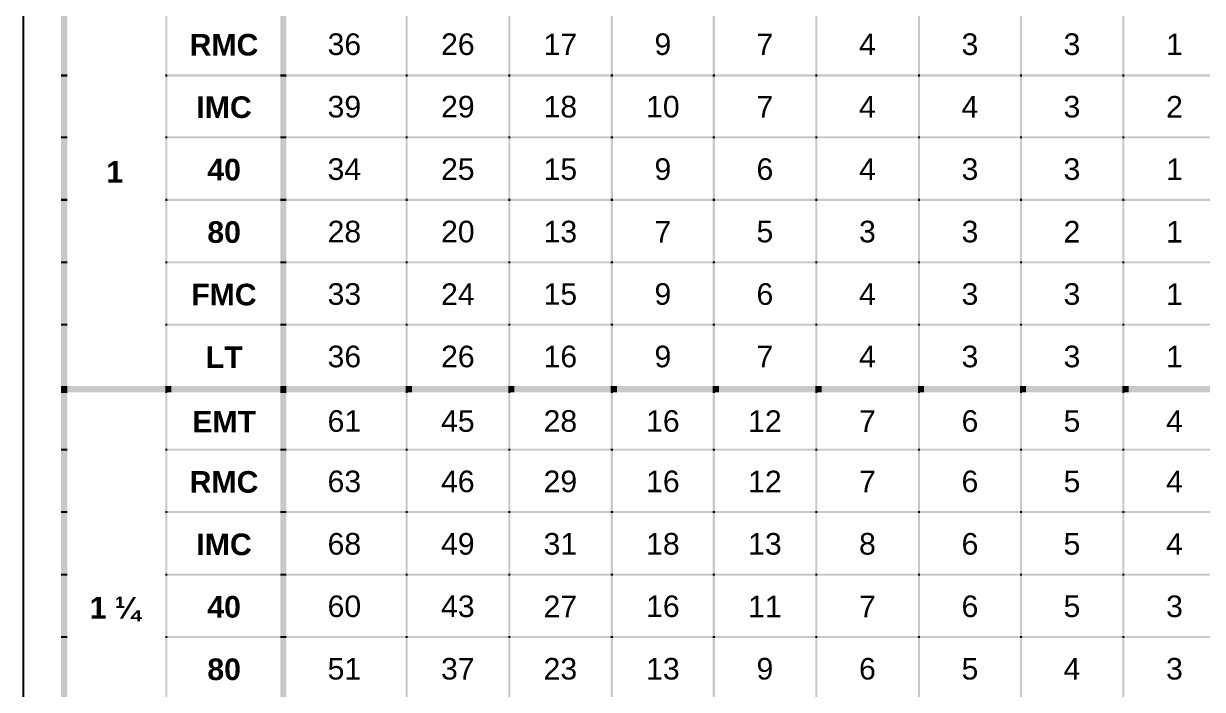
# Model space of a CAD drawing. Header units: inches. Extents: x 4293 to 10865, y -6935 to 441.
# Drawn here: x 5035.2 to 5307, y -17.6 to 136 of the extents above; entities that cross this region are included whole.
import ezdxf

# ---------------------------------------------------------------- set-up
doc = ezdxf.new("R2010")
doc.units = ezdxf.units.IN
doc.header["$MEASUREMENT"] = 0
doc.layers.get('Defpoints').update_dxf_attribs({"color": 104})
doc.layers.add('PDF_Text', color=7, linetype='Continuous', lineweight=35)
doc.styles.add('AUDIT_I_231223063723-0', font='arialbd.ttf')
doc.styles.add('PDF Arial', font='arial.ttf')

# ---------------------------------------------------------------- blocks, each defined once
blk = doc.blocks.new('A$C8dca8dff')
at = {"transparency": 33554610}
for points in [[(0, -3.5817), (0.02, -3.5817), (0, -3.775), (0.02, -3.775)], [(0.3333, -3.5817), (0.34, -3.5817), (0.3333, -3.775), (0.34, -3.775)], [(0.7017, -3.5817), (0.7217, -3.5817), (0.7017, -3.775), (0.7217, -3.775)], [(1.1033, -3.5817), (1.11, -3.5817), (1.1033, -3.775), (1.11, -3.775)], [(1.4317, -3.5817), (1.4383, -3.5817), (1.4317, -3.775), (1.4383, -3.775)], [(1.76, -3.5817), (1.7667, -3.5817), (1.76, -3.775), (1.7667, -3.775)], [(2.0867, -3.5817), (2.0933, -3.5817), (2.0867, -3.775), (2.0933, -3.775)], [(2.415, -3.5817), (2.4217, -3.5817), (2.415, -3.775), (2.4217, -3.775)], [(2.7433, -3.5817), (2.75, -3.5817), (2.7433, -3.775), (2.75, -3.775)], [(3.07, -3.5817), (3.0767, -3.5817), (3.07, -3.775), (3.0767, -3.775)], [(3.3983, -3.5817), (3.405, -3.5817), (3.3983, -3.775), (3.405, -3.775)], [(0, -3.775), (0.02, -3.775), (0, -3.7817), (0.02, -3.7817)], [(0, -3.7817), (0.02, -3.7817), (0, -3.9733), (0.02, -3.9733)], [(0.3333, -3.775), (0.34, -3.775), (0.3333, -3.7817), (0.34, -3.7817)], [(0.3333, -3.7817), (0.34, -3.7817), (0.3333, -3.9733), (0.34, -3.9733)], [(0.34, -3.775), (0.7017, -3.775), (0.34, -3.7817), (0.7017, -3.7817)], [(0.7017, -3.775), (0.7217, -3.775), (0.7017, -3.7817), (0.7217, -3.7817)], [(0.7017, -3.7817), (0.7217, -3.7817), (0.7017, -3.9733), (0.7217, -3.9733)], [(0.7217, -3.775), (1.1033, -3.775), (0.7217, -3.7817), (1.1033, -3.7817)], [(1.1033, -3.775), (1.11, -3.775), (1.1033, -3.7817), (1.11, -3.7817)], [(1.1033, -3.7817), (1.11, -3.7817), (1.1033, -3.9733), (1.11, -3.9733)], [(1.11, -3.775), (1.4317, -3.775), (1.11, -3.7817), (1.4317, -3.7817)], [(1.4317, -3.775), (1.4383, -3.775), (1.4317, -3.7817), (1.4383, -3.7817)], [(1.4317, -3.7817), (1.4383, -3.7817), (1.4317, -3.9733), (1.4383, -3.9733)], [(1.4383, -3.775), (1.76, -3.775), (1.4383, -3.7817), (1.76, -3.7817)], [(1.76, -3.775), (1.7667, -3.775), (1.76, -3.7817), (1.7667, -3.7817)], [(1.76, -3.7817), (1.7667, -3.7817), (1.76, -3.9733), (1.7667, -3.9733)], [(1.7667, -3.775), (2.0867, -3.775), (1.7667, -3.7817), (2.0867, -3.7817)], [(2.0867, -3.775), (2.0933, -3.775), (2.0867, -3.7817), (2.0933, -3.7817)], [(2.0867, -3.7817), (2.0933, -3.7817), (2.0867, -3.9733), (2.0933, -3.9733)], [(2.0933, -3.775), (2.415, -3.775), (2.0933, -3.7817), (2.415, -3.7817)], [(2.415, -3.775), (2.4217, -3.775), (2.415, -3.7817), (2.4217, -3.7817)], [(2.415, -3.7817), (2.4217, -3.7817), (2.415, -3.9733), (2.4217, -3.9733)], [(2.4217, -3.775), (2.7433, -3.775), (2.4217, -3.7817), (2.7433, -3.7817)], [(2.7433, -3.775), (2.75, -3.775), (2.7433, -3.7817), (2.75, -3.7817)], [(2.7433, -3.7817), (2.75, -3.7817), (2.7433, -3.9733), (2.75, -3.9733)], [(2.75, -3.775), (3.07, -3.775), (2.75, -3.7817), (3.07, -3.7817)], [(3.07, -3.775), (3.0767, -3.775), (3.07, -3.7817), (3.0767, -3.7817)], [(3.07, -3.7817), (3.0767, -3.7817), (3.07, -3.9733), (3.0767, -3.9733)], [(3.0767, -3.775), (3.3983, -3.775), (3.0767, -3.7817), (3.3983, -3.7817)], [(3.3983, -3.775), (3.405, -3.775), (3.3983, -3.7817), (3.405, -3.7817)], [(3.3983, -3.7817), (3.405, -3.7817), (3.3983, -3.9733), (3.405, -3.9733)], [(3.405, -3.775), (3.72, -3.775), (3.405, -3.7817), (3.72, -3.7817)], [(0, -3.9733), (0.02, -3.9733), (0, -3.98), (0.02, -3.98)], [(0, -3.98), (0.02, -3.98), (0, -4.1733), (0.02, -4.1733)], [(0.3333, -3.9733), (0.34, -3.9733), (0.3333, -3.98), (0.34, -3.98)], [(0.3333, -3.98), (0.34, -3.98), (0.3333, -4.1733), (0.34, -4.1733)], [(0.34, -3.9733), (0.7017, -3.9733), (0.34, -3.98), (0.7017, -3.98)], [(0.7017, -3.9733), (0.7217, -3.9733), (0.7017, -3.98), (0.7217, -3.98)], [(0.7017, -3.98), (0.7217, -3.98), (0.7017, -4.1733), (0.7217, -4.1733)], [(0.7217, -3.9733), (1.1033, -3.9733), (0.7217, -3.98), (1.1033, -3.98)], [(1.1033, -3.9733), (1.11, -3.9733), (1.1033, -3.98), (1.11, -3.98)], [(1.1033, -3.98), (1.11, -3.98), (1.1033, -4.1733), (1.11, -4.1733)], [(1.11, -3.9733), (1.4317, -3.9733), (1.11, -3.98), (1.4317, -3.98)], [(1.4317, -3.9733), (1.4383, -3.9733), (1.4317, -3.98), (1.4383, -3.98)], [(1.4317, -3.98), (1.4383, -3.98), (1.4317, -4.1733), (1.4383, -4.1733)], [(1.4383, -3.9733), (1.76, -3.9733), (1.4383, -3.98), (1.76, -3.98)], [(1.76, -3.9733), (1.7667, -3.9733), (1.76, -3.98), (1.7667, -3.98)], [(1.76, -3.98), (1.7667, -3.98), (1.76, -4.1733), (1.7667, -4.1733)], [(1.7667, -3.9733), (2.0867, -3.9733), (1.7667, -3.98), (2.0867, -3.98)], [(2.0867, -3.9733), (2.0933, -3.9733), (2.0867, -3.98), (2.0933, -3.98)], [(2.0867, -3.98), (2.0933, -3.98), (2.0867, -4.1733), (2.0933, -4.1733)], [(2.0933, -3.9733), (2.415, -3.9733), (2.0933, -3.98), (2.415, -3.98)], [(2.415, -3.9733), (2.4217, -3.9733), (2.415, -3.98), (2.4217, -3.98)], [(2.415, -3.98), (2.4217, -3.98), (2.415, -4.1733), (2.4217, -4.1733)], [(2.4217, -3.9733), (2.7433, -3.9733), (2.4217, -3.98), (2.7433, -3.98)], [(2.7433, -3.9733), (2.75, -3.9733), (2.7433, -3.98), (2.75, -3.98)], [(2.7433, -3.98), (2.75, -3.98), (2.7433, -4.1733), (2.75, -4.1733)], [(2.75, -3.9733), (3.07, -3.9733), (2.75, -3.98), (3.07, -3.98)], [(3.07, -3.9733), (3.0767, -3.9733), (3.07, -3.98), (3.0767, -3.98)], [(3.07, -3.98), (3.0767, -3.98), (3.07, -4.1733), (3.0767, -4.1733)], [(3.0767, -3.9733), (3.3983, -3.9733), (3.0767, -3.98), (3.3983, -3.98)], [(3.3983, -3.9733), (3.405, -3.9733), (3.3983, -3.98), (3.405, -3.98)], [(3.3983, -3.98), (3.405, -3.98), (3.3983, -4.1733), (3.405, -4.1733)], [(3.405, -3.9733), (3.72, -3.9733), (3.405, -3.98), (3.72, -3.98)], [(0, -4.1733), (0.02, -4.1733), (0, -4.18), (0.02, -4.18)], [(0, -4.18), (0.02, -4.18), (0, -4.3733), (0.02, -4.3733)], [(0.3333, -4.1733), (0.34, -4.1733), (0.3333, -4.18), (0.34, -4.18)], [(0.3333, -4.18), (0.34, -4.18), (0.3333, -4.3733), (0.34, -4.3733)], [(0.34, -4.1733), (0.7017, -4.1733), (0.34, -4.18), (0.7017, -4.18)], [(0.7017, -4.1733), (0.7217, -4.1733), (0.7017, -4.18), (0.7217, -4.18)], [(0.7017, -4.18), (0.7217, -4.18), (0.7017, -4.3733), (0.7217, -4.3733)], [(0.7217, -4.1733), (1.1033, -4.1733), (0.7217, -4.18), (1.1033, -4.18)], [(1.1033, -4.1733), (1.11, -4.1733), (1.1033, -4.18), (1.11, -4.18)], [(1.1033, -4.18), (1.11, -4.18), (1.1033, -4.3733), (1.11, -4.3733)], [(1.11, -4.1733), (1.4317, -4.1733), (1.11, -4.18), (1.4317, -4.18)], [(1.4317, -4.1733), (1.4383, -4.1733), (1.4317, -4.18), (1.4383, -4.18)], [(1.4317, -4.18), (1.4383, -4.18), (1.4317, -4.3733), (1.4383, -4.3733)], [(1.4383, -4.1733), (1.76, -4.1733), (1.4383, -4.18), (1.76, -4.18)], [(1.76, -4.1733), (1.7667, -4.1733), (1.76, -4.18), (1.7667, -4.18)], [(1.76, -4.18), (1.7667, -4.18), (1.76, -4.3733), (1.7667, -4.3733)], [(1.7667, -4.1733), (2.0867, -4.1733), (1.7667, -4.18), (2.0867, -4.18)], [(2.0867, -4.1733), (2.0933, -4.1733), (2.0867, -4.18), (2.0933, -4.18)], [(2.0867, -4.18), (2.0933, -4.18), (2.0867, -4.3733), (2.0933, -4.3733)], [(2.0933, -4.1733), (2.415, -4.1733), (2.0933, -4.18), (2.415, -4.18)], [(2.415, -4.1733), (2.4217, -4.1733), (2.415, -4.18), (2.4217, -4.18)], [(2.415, -4.18), (2.4217, -4.18), (2.415, -4.3733), (2.4217, -4.3733)], [(2.4217, -4.1733), (2.7433, -4.1733), (2.4217, -4.18), (2.7433, -4.18)], [(2.7433, -4.1733), (2.75, -4.1733), (2.7433, -4.18), (2.75, -4.18)], [(2.7433, -4.18), (2.75, -4.18), (2.7433, -4.3733), (2.75, -4.3733)], [(2.75, -4.1733), (3.07, -4.1733), (2.75, -4.18), (3.07, -4.18)], [(3.07, -4.1733), (3.0767, -4.1733), (3.07, -4.18), (3.0767, -4.18)], [(3.07, -4.18), (3.0767, -4.18), (3.07, -4.3733), (3.0767, -4.3733)], [(3.0767, -4.1733), (3.3983, -4.1733), (3.0767, -4.18), (3.3983, -4.18)], [(3.3983, -4.1733), (3.405, -4.1733), (3.3983, -4.18), (3.405, -4.18)], [(3.3983, -4.18), (3.405, -4.18), (3.3983, -4.3733), (3.405, -4.3733)], [(3.405, -4.1733), (3.72, -4.1733), (3.405, -4.18), (3.72, -4.18)], [(0, -4.3733), (0.02, -4.3733), (0, -4.38), (0.02, -4.38)], [(0.3333, -4.3733), (0.34, -4.3733), (0.3333, -4.38), (0.34, -4.38)], [(0.34, -4.3733), (0.7017, -4.3733), (0.34, -4.38), (0.7017, -4.38)], [(0.7017, -4.3733), (0.7217, -4.3733), (0.7017, -4.38), (0.7217, -4.38)], [(0.7217, -4.3733), (1.1033, -4.3733), (0.7217, -4.38), (1.1033, -4.38)], [(1.1033, -4.3733), (1.11, -4.3733), (1.1033, -4.38), (1.11, -4.38)], [(1.11, -4.3733), (1.4317, -4.3733), (1.11, -4.38), (1.4317, -4.38)], [(1.4317, -4.3733), (1.4383, -4.3733), (1.4317, -4.38), (1.4383, -4.38)], [(1.4383, -4.3733), (1.76, -4.3733), (1.4383, -4.38), (1.76, -4.38)], [(1.76, -4.3733), (1.7667, -4.3733), (1.76, -4.38), (1.7667, -4.38)], [(1.7667, -4.3733), (2.0867, -4.3733), (1.7667, -4.38), (2.0867, -4.38)], [(2.0867, -4.3733), (2.0933, -4.3733), (2.0867, -4.38), (2.0933, -4.38)], [(2.0933, -4.3733), (2.415, -4.3733), (2.0933, -4.38), (2.415, -4.38)], [(2.415, -4.3733), (2.4217, -4.3733), (2.415, -4.38), (2.4217, -4.38)], [(2.4217, -4.3733), (2.7433, -4.3733), (2.4217, -4.38), (2.7433, -4.38)], [(2.7433, -4.3733), (2.75, -4.3733), (2.7433, -4.38), (2.75, -4.38)], [(2.75, -4.3733), (3.07, -4.3733), (2.75, -4.38), (3.07, -4.38)], [(3.07, -4.3733), (3.0767, -4.3733), (3.07, -4.38), (3.0767, -4.38)], [(3.0767, -4.3733), (3.3983, -4.3733), (3.0767, -4.38), (3.3983, -4.38)], [(3.3983, -4.3733), (3.405, -4.3733), (3.3983, -4.38), (3.405, -4.38)], [(3.405, -4.3733), (3.72, -4.3733), (3.405, -4.38), (3.72, -4.38)], [(0, -4.38), (0.02, -4.38), (0, -4.5733), (0.02, -4.5733)], [(0.3333, -4.38), (0.34, -4.38), (0.3333, -4.5733), (0.34, -4.5733)], [(0.7017, -4.38), (0.7217, -4.38), (0.7017, -4.5733), (0.7217, -4.5733)], [(1.1033, -4.38), (1.11, -4.38), (1.1033, -4.5733), (1.11, -4.5733)], [(1.4317, -4.38), (1.4383, -4.38), (1.4317, -4.5733), (1.4383, -4.5733)], [(1.76, -4.38), (1.7667, -4.38), (1.76, -4.5733), (1.7667, -4.5733)], [(2.0867, -4.38), (2.0933, -4.38), (2.0867, -4.5733), (2.0933, -4.5733)], [(2.415, -4.38), (2.4217, -4.38), (2.415, -4.5733), (2.4217, -4.5733)], [(2.7433, -4.38), (2.75, -4.38), (2.7433, -4.5733), (2.75, -4.5733)], [(3.07, -4.38), (3.0767, -4.38), (3.07, -4.5733), (3.0767, -4.5733)], [(3.3983, -4.38), (3.405, -4.38), (3.3983, -4.5733), (3.405, -4.5733)], [(0, -4.5733), (0.02, -4.5733), (0, -4.58), (0.02, -4.58)], [(0, -4.58), (0.02, -4.58), (0, -4.7733), (0.02, -4.7733)], [(0.3333, -4.5733), (0.34, -4.5733), (0.3333, -4.58), (0.34, -4.58)], [(0.3333, -4.58), (0.34, -4.58), (0.3333, -4.7733), (0.34, -4.7733)], [(0.34, -4.5733), (0.7017, -4.5733), (0.34, -4.58), (0.7017, -4.58)], [(0.7017, -4.5733), (0.7217, -4.5733), (0.7017, -4.58), (0.7217, -4.58)], [(0.7017, -4.58), (0.7217, -4.58), (0.7017, -4.7733), (0.7217, -4.7733)], [(0.7217, -4.5733), (1.1033, -4.5733), (0.7217, -4.58), (1.1033, -4.58)], [(1.1033, -4.5733), (1.11, -4.5733), (1.1033, -4.58), (1.11, -4.58)], [(1.1033, -4.58), (1.11, -4.58), (1.1033, -4.7733), (1.11, -4.7733)], [(1.11, -4.5733), (1.4317, -4.5733), (1.11, -4.58), (1.4317, -4.58)], [(1.4317, -4.5733), (1.4383, -4.5733), (1.4317, -4.58), (1.4383, -4.58)], [(1.4317, -4.58), (1.4383, -4.58), (1.4317, -4.7733), (1.4383, -4.7733)], [(1.4383, -4.5733), (1.76, -4.5733), (1.4383, -4.58), (1.76, -4.58)], [(1.76, -4.5733), (1.7667, -4.5733), (1.76, -4.58), (1.7667, -4.58)], [(1.76, -4.58), (1.7667, -4.58), (1.76, -4.7733), (1.7667, -4.7733)], [(1.7667, -4.5733), (2.0867, -4.5733), (1.7667, -4.58), (2.0867, -4.58)], [(2.0867, -4.5733), (2.0933, -4.5733), (2.0867, -4.58), (2.0933, -4.58)], [(2.0867, -4.58), (2.0933, -4.58), (2.0867, -4.7733), (2.0933, -4.7733)], [(2.0933, -4.5733), (2.415, -4.5733), (2.0933, -4.58), (2.415, -4.58)], [(2.415, -4.5733), (2.4217, -4.5733), (2.415, -4.58), (2.4217, -4.58)], [(2.415, -4.58), (2.4217, -4.58), (2.415, -4.7733), (2.4217, -4.7733)], [(2.4217, -4.5733), (2.7433, -4.5733), (2.4217, -4.58), (2.7433, -4.58)], [(2.7433, -4.5733), (2.75, -4.5733), (2.7433, -4.58), (2.75, -4.58)], [(2.7433, -4.58), (2.75, -4.58), (2.7433, -4.7733), (2.75, -4.7733)], [(2.75, -4.5733), (3.07, -4.5733), (2.75, -4.58), (3.07, -4.58)], [(3.07, -4.5733), (3.0767, -4.5733), (3.07, -4.58), (3.0767, -4.58)], [(3.07, -4.58), (3.0767, -4.58), (3.07, -4.7733), (3.0767, -4.7733)], [(3.0767, -4.5733), (3.3983, -4.5733), (3.0767, -4.58), (3.3983, -4.58)], [(3.3983, -4.5733), (3.405, -4.5733), (3.3983, -4.58), (3.405, -4.58)], [(3.3983, -4.58), (3.405, -4.58), (3.3983, -4.7733), (3.405, -4.7733)], [(3.405, -4.5733), (3.72, -4.5733), (3.405, -4.58), (3.72, -4.58)], [(0, -4.7733), (0.02, -4.7733), (0, -4.795), (0.02, -4.795)], [(0.02, -4.7733), (0.3333, -4.7733), (0.02, -4.7933), (0.3333, -4.7933)], [(0.3333, -4.7733), (0.3533, -4.7733), (0.3333, -4.7933), (0.3533, -4.7933)], [(0.3333, -4.7933), (0.34, -4.7933), (0.3333, -4.795), (0.34, -4.795)], [(0.3533, -4.7733), (0.7017, -4.7733), (0.3533, -4.7933), (0.7017, -4.7933)], [(0.7017, -4.7733), (0.7217, -4.7733), (0.7017, -4.795), (0.7217, -4.795)], [(0.7217, -4.7733), (1.1033, -4.7733), (0.7217, -4.7933), (1.1033, -4.7933)], [(1.1033, -4.7733), (1.1233, -4.7733), (1.1033, -4.7933), (1.1233, -4.7933)], [(1.1033, -4.7933), (1.11, -4.7933), (1.1033, -4.795), (1.11, -4.795)], [(1.1233, -4.7733), (1.4317, -4.7733), (1.1233, -4.7933), (1.4317, -4.7933)], [(1.4317, -4.7733), (1.4517, -4.7733), (1.4317, -4.7933), (1.4517, -4.7933)], [(1.4317, -4.7933), (1.4383, -4.7933), (1.4317, -4.795), (1.4383, -4.795)], [(1.4517, -4.7733), (1.76, -4.7733), (1.4517, -4.7933), (1.76, -4.7933)], [(1.76, -4.7733), (1.78, -4.7733), (1.76, -4.7933), (1.78, -4.7933)], [(1.76, -4.7933), (1.7667, -4.7933), (1.76, -4.795), (1.7667, -4.795)], [(1.78, -4.7733), (2.0867, -4.7733), (1.78, -4.7933), (2.0867, -4.7933)], [(2.0867, -4.7733), (2.1067, -4.7733), (2.0867, -4.7933), (2.1067, -4.7933)], [(2.0867, -4.7933), (2.0933, -4.7933), (2.0867, -4.795), (2.0933, -4.795)], [(2.1067, -4.7733), (2.415, -4.7733), (2.1067, -4.7933), (2.415, -4.7933)], [(2.415, -4.7733), (2.435, -4.7733), (2.415, -4.7933), (2.435, -4.7933)], [(2.415, -4.7933), (2.4217, -4.7933), (2.415, -4.795), (2.4217, -4.795)], [(2.435, -4.7733), (2.7433, -4.7733), (2.435, -4.7933), (2.7433, -4.7933)], [(2.7433, -4.7733), (2.7633, -4.7733), (2.7433, -4.7933), (2.7633, -4.7933)], [(2.7433, -4.7933), (2.75, -4.7933), (2.7433, -4.795), (2.75, -4.795)], [(2.7633, -4.7733), (3.07, -4.7733), (2.7633, -4.7933), (3.07, -4.7933)], [(3.07, -4.7733), (3.09, -4.7733), (3.07, -4.7933), (3.09, -4.7933)], [(3.07, -4.7933), (3.0767, -4.7933), (3.07, -4.795), (3.0767, -4.795)], [(3.09, -4.7733), (3.3983, -4.7733), (3.09, -4.7933), (3.3983, -4.7933)], [(3.3983, -4.7733), (3.4183, -4.7733), (3.3983, -4.7933), (3.4183, -4.7933)], [(3.3983, -4.7933), (3.405, -4.7933), (3.3983, -4.795), (3.405, -4.795)], [(3.4183, -4.7733), (3.72, -4.7733), (3.4183, -4.7933), (3.72, -4.7933)], [(0, -4.795), (0.02, -4.795), (0, -4.9733), (0.02, -4.9733)], [(0.3333, -4.795), (0.34, -4.795), (0.3333, -4.9733), (0.34, -4.9733)], [(0.7017, -4.795), (0.7217, -4.795), (0.7017, -4.9733), (0.7217, -4.9733)], [(1.1033, -4.795), (1.11, -4.795), (1.1033, -4.9733), (1.11, -4.9733)], [(1.4317, -4.795), (1.4383, -4.795), (1.4317, -4.9733), (1.4383, -4.9733)], [(1.76, -4.795), (1.7667, -4.795), (1.76, -4.9733), (1.7667, -4.9733)], [(2.0867, -4.795), (2.0933, -4.795), (2.0867, -4.9733), (2.0933, -4.9733)], [(2.415, -4.795), (2.4217, -4.795), (2.415, -4.9733), (2.4217, -4.9733)], [(2.7433, -4.795), (2.75, -4.795), (2.7433, -4.9733), (2.75, -4.9733)], [(3.07, -4.795), (3.0767, -4.795), (3.07, -4.9733), (3.0767, -4.9733)], [(3.3983, -4.795), (3.405, -4.795), (3.3983, -4.9733), (3.405, -4.9733)], [(0, -4.9733), (0.02, -4.9733), (0, -4.98), (0.02, -4.98)], [(0, -4.98), (0.02, -4.98), (0, -5.1733), (0.02, -5.1733)], [(0.3333, -4.9733), (0.34, -4.9733), (0.3333, -4.98), (0.34, -4.98)], [(0.3333, -4.98), (0.34, -4.98), (0.3333, -5.1733), (0.34, -5.1733)], [(0.34, -4.9733), (0.7017, -4.9733), (0.34, -4.98), (0.7017, -4.98)], [(0.7017, -4.9733), (0.7217, -4.9733), (0.7017, -4.98), (0.7217, -4.98)], [(0.7017, -4.98), (0.7217, -4.98), (0.7017, -5.1733), (0.7217, -5.1733)], [(0.7217, -4.9733), (1.1033, -4.9733), (0.7217, -4.98), (1.1033, -4.98)], [(1.1033, -4.9733), (1.11, -4.9733), (1.1033, -4.98), (1.11, -4.98)], [(1.1033, -4.98), (1.11, -4.98), (1.1033, -5.1733), (1.11, -5.1733)], [(1.11, -4.9733), (1.4317, -4.9733), (1.11, -4.98), (1.4317, -4.98)], [(1.4317, -4.9733), (1.4383, -4.9733), (1.4317, -4.98), (1.4383, -4.98)], [(1.4317, -4.98), (1.4383, -4.98), (1.4317, -5.1733), (1.4383, -5.1733)], [(1.4383, -4.9733), (1.76, -4.9733), (1.4383, -4.98), (1.76, -4.98)], [(1.76, -4.9733), (1.7667, -4.9733), (1.76, -4.98), (1.7667, -4.98)], [(1.76, -4.98), (1.7667, -4.98), (1.76, -5.1733), (1.7667, -5.1733)], [(1.7667, -4.9733), (2.0867, -4.9733), (1.7667, -4.98), (2.0867, -4.98)], [(2.0867, -4.9733), (2.0933, -4.9733), (2.0867, -4.98), (2.0933, -4.98)], [(2.0867, -4.98), (2.0933, -4.98), (2.0867, -5.1733), (2.0933, -5.1733)], [(2.0933, -4.9733), (2.415, -4.9733), (2.0933, -4.98), (2.415, -4.98)], [(2.415, -4.9733), (2.4217, -4.9733), (2.415, -4.98), (2.4217, -4.98)], [(2.415, -4.98), (2.4217, -4.98), (2.415, -5.1733), (2.4217, -5.1733)], [(2.4217, -4.9733), (2.7433, -4.9733), (2.4217, -4.98), (2.7433, -4.98)], [(2.7433, -4.9733), (2.75, -4.9733), (2.7433, -4.98), (2.75, -4.98)], [(2.7433, -4.98), (2.75, -4.98), (2.7433, -5.1733), (2.75, -5.1733)], [(2.75, -4.9733), (3.07, -4.9733), (2.75, -4.98), (3.07, -4.98)], [(3.07, -4.9733), (3.0767, -4.9733), (3.07, -4.98), (3.0767, -4.98)], [(3.07, -4.98), (3.0767, -4.98), (3.07, -5.1733), (3.0767, -5.1733)], [(3.0767, -4.9733), (3.3983, -4.9733), (3.0767, -4.98), (3.3983, -4.98)], [(3.3983, -4.9733), (3.405, -4.9733), (3.3983, -4.98), (3.405, -4.98)], [(3.3983, -4.98), (3.405, -4.98), (3.3983, -5.1733), (3.405, -5.1733)], [(3.405, -4.9733), (3.72, -4.9733), (3.405, -4.98), (3.72, -4.98)], [(0, -5.1733), (0.02, -5.1733), (0, -5.18), (0.02, -5.18)], [(0, -5.18), (0.02, -5.18), (0, -5.3733), (0.02, -5.3733)], [(0.3333, -5.1733), (0.34, -5.1733), (0.3333, -5.18), (0.34, -5.18)], [(0.3333, -5.18), (0.34, -5.18), (0.3333, -5.3733), (0.34, -5.3733)], [(0.34, -5.1733), (0.7017, -5.1733), (0.34, -5.18), (0.7017, -5.18)], [(0.7017, -5.1733), (0.7217, -5.1733), (0.7017, -5.18), (0.7217, -5.18)], [(0.7017, -5.18), (0.7217, -5.18), (0.7017, -5.3733), (0.7217, -5.3733)], [(0.7217, -5.1733), (1.1033, -5.1733), (0.7217, -5.18), (1.1033, -5.18)], [(1.1033, -5.1733), (1.11, -5.1733), (1.1033, -5.18), (1.11, -5.18)], [(1.1033, -5.18), (1.11, -5.18), (1.1033, -5.3733), (1.11, -5.3733)], [(1.11, -5.1733), (1.4317, -5.1733), (1.11, -5.18), (1.4317, -5.18)], [(1.4317, -5.1733), (1.4383, -5.1733), (1.4317, -5.18), (1.4383, -5.18)], [(1.4317, -5.18), (1.4383, -5.18), (1.4317, -5.3733), (1.4383, -5.3733)], [(1.4383, -5.1733), (1.76, -5.1733), (1.4383, -5.18), (1.76, -5.18)], [(1.76, -5.1733), (1.7667, -5.1733), (1.76, -5.18), (1.7667, -5.18)], [(1.76, -5.18), (1.7667, -5.18), (1.76, -5.3733), (1.7667, -5.3733)], [(1.7667, -5.1733), (2.0867, -5.1733), (1.7667, -5.18), (2.0867, -5.18)], [(2.0867, -5.1733), (2.0933, -5.1733), (2.0867, -5.18), (2.0933, -5.18)], [(2.0867, -5.18), (2.0933, -5.18), (2.0867, -5.3733), (2.0933, -5.3733)], [(2.0933, -5.1733), (2.415, -5.1733), (2.0933, -5.18), (2.415, -5.18)], [(2.415, -5.1733), (2.4217, -5.1733), (2.415, -5.18), (2.4217, -5.18)], [(2.415, -5.18), (2.4217, -5.18), (2.415, -5.3733), (2.4217, -5.3733)], [(2.4217, -5.1733), (2.7433, -5.1733), (2.4217, -5.18), (2.7433, -5.18)], [(2.7433, -5.1733), (2.75, -5.1733), (2.7433, -5.18), (2.75, -5.18)], [(2.7433, -5.18), (2.75, -5.18), (2.7433, -5.3733), (2.75, -5.3733)], [(2.75, -5.1733), (3.07, -5.1733), (2.75, -5.18), (3.07, -5.18)], [(3.07, -5.1733), (3.0767, -5.1733), (3.07, -5.18), (3.0767, -5.18)], [(3.07, -5.18), (3.0767, -5.18), (3.07, -5.3733), (3.0767, -5.3733)], [(3.0767, -5.1733), (3.3983, -5.1733), (3.0767, -5.18), (3.3983, -5.18)], [(3.3983, -5.1733), (3.405, -5.1733), (3.3983, -5.18), (3.405, -5.18)], [(3.3983, -5.18), (3.405, -5.18), (3.3983, -5.3733), (3.405, -5.3733)], [(3.405, -5.1733), (3.72, -5.1733), (3.405, -5.18), (3.72, -5.18)], [(0, -5.3733), (0.02, -5.3733), (0, -5.38), (0.02, -5.38)], [(0, -5.38), (0.02, -5.38), (0, -5.5733), (0.02, -5.5733)], [(0.3333, -5.3733), (0.34, -5.3733), (0.3333, -5.38), (0.34, -5.38)], [(0.3333, -5.38), (0.34, -5.38), (0.3333, -5.5733), (0.34, -5.5733)], [(0.34, -5.3733), (0.7017, -5.3733), (0.34, -5.38), (0.7017, -5.38)], [(0.7017, -5.3733), (0.7217, -5.3733), (0.7017, -5.38), (0.7217, -5.38)], [(0.7017, -5.38), (0.7217, -5.38), (0.7017, -5.5733), (0.7217, -5.5733)], [(0.7217, -5.3733), (1.1033, -5.3733), (0.7217, -5.38), (1.1033, -5.38)], [(1.1033, -5.3733), (1.11, -5.3733), (1.1033, -5.38), (1.11, -5.38)], [(1.1033, -5.38), (1.11, -5.38), (1.1033, -5.5733), (1.11, -5.5733)], [(1.11, -5.3733), (1.4317, -5.3733), (1.11, -5.38), (1.4317, -5.38)], [(1.4317, -5.3733), (1.4383, -5.3733), (1.4317, -5.38), (1.4383, -5.38)], [(1.4317, -5.38), (1.4383, -5.38), (1.4317, -5.5733), (1.4383, -5.5733)], [(1.4383, -5.3733), (1.76, -5.3733), (1.4383, -5.38), (1.76, -5.38)], [(1.76, -5.3733), (1.7667, -5.3733), (1.76, -5.38), (1.7667, -5.38)], [(1.76, -5.38), (1.7667, -5.38), (1.76, -5.5733), (1.7667, -5.5733)], [(1.7667, -5.3733), (2.0867, -5.3733), (1.7667, -5.38), (2.0867, -5.38)], [(2.0867, -5.3733), (2.0933, -5.3733), (2.0867, -5.38), (2.0933, -5.38)], [(2.0867, -5.38), (2.0933, -5.38), (2.0867, -5.5733), (2.0933, -5.5733)], [(2.0933, -5.3733), (2.415, -5.3733), (2.0933, -5.38), (2.415, -5.38)], [(2.415, -5.3733), (2.4217, -5.3733), (2.415, -5.38), (2.4217, -5.38)], [(2.415, -5.38), (2.4217, -5.38), (2.415, -5.5733), (2.4217, -5.5733)], [(2.4217, -5.3733), (2.7433, -5.3733), (2.4217, -5.38), (2.7433, -5.38)], [(2.7433, -5.3733), (2.75, -5.3733), (2.7433, -5.38), (2.75, -5.38)], [(2.7433, -5.38), (2.75, -5.38), (2.7433, -5.5733), (2.75, -5.5733)], [(2.75, -5.3733), (3.07, -5.3733), (2.75, -5.38), (3.07, -5.38)], [(3.07, -5.3733), (3.0767, -5.3733), (3.07, -5.38), (3.0767, -5.38)], [(3.07, -5.38), (3.0767, -5.38), (3.07, -5.5733), (3.0767, -5.5733)], [(3.0767, -5.3733), (3.3983, -5.3733), (3.0767, -5.38), (3.3983, -5.38)], [(3.3983, -5.3733), (3.405, -5.3733), (3.3983, -5.38), (3.405, -5.38)], [(3.3983, -5.38), (3.405, -5.38), (3.3983, -5.5733), (3.405, -5.5733)], [(3.405, -5.3733), (3.72, -5.3733), (3.405, -5.38), (3.72, -5.38)], [(0, -5.5733), (0.02, -5.5733), (0, -5.58), (0.02, -5.58)], [(0, -5.58), (0.02, -5.58), (0, -5.7733), (0.02, -5.7733)], [(0.3333, -5.5733), (0.34, -5.5733), (0.3333, -5.58), (0.34, -5.58)], [(0.3333, -5.58), (0.34, -5.58), (0.3333, -5.7733), (0.34, -5.7733)], [(0.34, -5.5733), (0.7017, -5.5733), (0.34, -5.58), (0.7017, -5.58)], [(0.7017, -5.5733), (0.7217, -5.5733), (0.7017, -5.58), (0.7217, -5.58)], [(0.7017, -5.58), (0.7217, -5.58), (0.7017, -5.7733), (0.7217, -5.7733)], [(0.7217, -5.5733), (1.1033, -5.5733), (0.7217, -5.58), (1.1033, -5.58)], [(1.1033, -5.5733), (1.11, -5.5733), (1.1033, -5.58), (1.11, -5.58)], [(1.1033, -5.58), (1.11, -5.58), (1.1033, -5.7733), (1.11, -5.7733)], [(1.11, -5.5733), (1.4317, -5.5733), (1.11, -5.58), (1.4317, -5.58)], [(1.4317, -5.5733), (1.4383, -5.5733), (1.4317, -5.58), (1.4383, -5.58)], [(1.4317, -5.58), (1.4383, -5.58), (1.4317, -5.7733), (1.4383, -5.7733)], [(1.4383, -5.5733), (1.76, -5.5733), (1.4383, -5.58), (1.76, -5.58)], [(1.76, -5.5733), (1.7667, -5.5733), (1.76, -5.58), (1.7667, -5.58)], [(1.76, -5.58), (1.7667, -5.58), (1.76, -5.7733), (1.7667, -5.7733)], [(1.7667, -5.5733), (2.0867, -5.5733), (1.7667, -5.58), (2.0867, -5.58)], [(2.0867, -5.5733), (2.0933, -5.5733), (2.0867, -5.58), (2.0933, -5.58)], [(2.0867, -5.58), (2.0933, -5.58), (2.0867, -5.7733), (2.0933, -5.7733)], [(2.0933, -5.5733), (2.415, -5.5733), (2.0933, -5.58), (2.415, -5.58)], [(2.415, -5.5733), (2.4217, -5.5733), (2.415, -5.58), (2.4217, -5.58)], [(2.415, -5.58), (2.4217, -5.58), (2.415, -5.7733), (2.4217, -5.7733)], [(2.4217, -5.5733), (2.7433, -5.5733), (2.4217, -5.58), (2.7433, -5.58)], [(2.7433, -5.5733), (2.75, -5.5733), (2.7433, -5.58), (2.75, -5.58)], [(2.7433, -5.58), (2.75, -5.58), (2.7433, -5.7733), (2.75, -5.7733)], [(2.75, -5.5733), (3.07, -5.5733), (2.75, -5.58), (3.07, -5.58)], [(3.07, -5.5733), (3.0767, -5.5733), (3.07, -5.58), (3.0767, -5.58)], [(3.07, -5.58), (3.0767, -5.58), (3.07, -5.7733), (3.0767, -5.7733)], [(3.0767, -5.5733), (3.3983, -5.5733), (3.0767, -5.58), (3.3983, -5.58)], [(3.3983, -5.5733), (3.405, -5.5733), (3.3983, -5.58), (3.405, -5.58)], [(3.3983, -5.58), (3.405, -5.58), (3.3983, -5.7733), (3.405, -5.7733)], [(3.405, -5.5733), (3.72, -5.5733), (3.405, -5.58), (3.72, -5.58)]]:
    blk.add_solid(points, dxfattribs=at)
at = {"char_height": 0.0692, "attachment_point": 4}
for s, insert, style in [('RMC', (0.4116, -3.6804), 'AUDIT_I_231223063723-0'), ('36', (0.8533, -3.6787), 'PDF Arial'), ('26', (1.2166, -3.6787), 'PDF Arial'), ('17', (1.5449, -3.6787), 'PDF Arial'), ('9', (1.9, -3.6787), 'PDF Arial'), ('7', (2.2267, -3.6787), 'PDF Arial'), ('4', (2.555, -3.6787), 'PDF Arial'), ('3', (2.8833, -3.6787), 'PDF Arial'), ('3', (3.2099, -3.6787), 'PDF Arial'), ('1', (3.5382, -3.6787), 'PDF Arial'), ('IMC', (0.4333, -3.8804), 'AUDIT_I_231223063723-0'), ('39', (0.8533, -3.8787), 'PDF Arial'), ('29', (1.2166, -3.8787), 'PDF Arial'), ('18', (1.5449, -3.8787), 'PDF Arial'), ('10', (1.8732, -3.8787), 'PDF Arial'), ('7', (2.2267, -3.8787), 'PDF Arial'), ('4', (2.555, -3.8787), 'PDF Arial'), ('4', (2.8833, -3.8787), 'PDF Arial'), ('3', (3.2099, -3.8787), 'PDF Arial'), ('2', (3.5382, -3.8787), 'PDF Arial'), ('1', (0.145, -4.0871), 'AUDIT_I_231223063723-0'), ('40', (0.4683, -4.0804), 'AUDIT_I_231223063723-0'), ('34', (0.8533, -4.0787), 'PDF Arial'), ('25', (1.2166, -4.0787), 'PDF Arial'), ('15', (1.5449, -4.0787), 'PDF Arial'), ('9', (1.9, -4.0787), 'PDF Arial'), ('6', (2.2267, -4.0787), 'PDF Arial'), ('4', (2.555, -4.0787), 'PDF Arial'), ('3', (2.8833, -4.0787), 'PDF Arial'), ('3', (3.2099, -4.0787), 'PDF Arial'), ('1', (3.5382, -4.0787), 'PDF Arial'), ('80', (0.4683, -4.2804), 'AUDIT_I_231223063723-0'), ('28', (0.8533, -4.2787), 'PDF Arial'), ('20', (1.2166, -4.2787), 'PDF Arial'), ('13', (1.5449, -4.2787), 'PDF Arial'), ('7', (1.9, -4.2787), 'PDF Arial'), ('5', (2.2267, -4.2787), 'PDF Arial'), ('3', (2.555, -4.2787), 'PDF Arial'), ('3', (2.8833, -4.2787), 'PDF Arial'), ('2', (3.2099, -4.2787), 'PDF Arial'), ('1', (3.5382, -4.2787), 'PDF Arial'), ('FMC', (0.4167, -4.4804), 'AUDIT_I_231223063723-0'), ('33', (0.8533, -4.4787), 'PDF Arial'), ('24', (1.2166, -4.4787), 'PDF Arial'), ('15', (1.5449, -4.4787), 'PDF Arial'), ('9', (1.9, -4.4787), 'PDF Arial'), ('6', (2.2267, -4.4787), 'PDF Arial'), ('4', (2.555, -4.4787), 'PDF Arial'), ('3', (2.8833, -4.4787), 'PDF Arial'), ('3', (3.2099, -4.4787), 'PDF Arial'), ('1', (3.5382, -4.4787), 'PDF Arial'), ('36', (0.8533, -4.6787), 'PDF Arial'), ('26', (1.2166, -4.6787), 'PDF Arial'), ('16', (1.5449, -4.6787), 'PDF Arial'), ('9', (1.9, -4.6787), 'PDF Arial'), ('3', (2.8833, -4.6787), 'PDF Arial'), ('3', (3.2099, -4.6787), 'PDF Arial'), ('LT', (0.4633, -4.6804), 'AUDIT_I_231223063723-0'), ('7', (2.2267, -4.6787), 'PDF Arial'), ('4', (2.555, -4.6787), 'PDF Arial'), ('1', (3.5382, -4.6787), 'PDF Arial'), ('EMT', (0.42, -4.8871), 'AUDIT_I_231223063723-0'), ('61', (0.8533, -4.8854), 'PDF Arial'), ('45', (1.2166, -4.8854), 'PDF Arial'), ('28', (1.5449, -4.8854), 'PDF Arial'), ('16', (1.8732, -4.8854), 'PDF Arial'), ('12', (2.1999, -4.8854), 'PDF Arial'), ('7', (2.555, -4.8854), 'PDF Arial'), ('6', (2.8833, -4.8854), 'PDF Arial'), ('5', (3.2099, -4.8854), 'PDF Arial'), ('4', (3.5382, -4.8854), 'PDF Arial'), ('RMC', (0.4116, -5.0804), 'AUDIT_I_231223063723-0'), ('63', (0.8533, -5.0787), 'PDF Arial'), ('46', (1.2166, -5.0787), 'PDF Arial'), ('29', (1.5449, -5.0787), 'PDF Arial'), ('16', (1.8732, -5.0787), 'PDF Arial'), ('12', (2.1999, -5.0787), 'PDF Arial'), ('7', (2.555, -5.0787), 'PDF Arial'), ('6', (2.8833, -5.0787), 'PDF Arial'), ('5', (3.2099, -5.0787), 'PDF Arial'), ('4', (3.5382, -5.0787), 'PDF Arial'), ('IMC', (0.4333, -5.2804), 'AUDIT_I_231223063723-0'), ('68', (0.8533, -5.2787), 'PDF Arial'), ('49', (1.2166, -5.2787), 'PDF Arial'), ('31', (1.5449, -5.2787), 'PDF Arial'), ('18', (1.8732, -5.2787), 'PDF Arial'), ('13', (2.1999, -5.2787), 'PDF Arial'), ('8', (2.555, -5.2787), 'PDF Arial'), ('6', (2.8833, -5.2787), 'PDF Arial'), ('5', (3.2099, -5.2787), 'PDF Arial'), ('4', (3.5382, -5.2787), 'PDF Arial'), ('1 ¼', (0.0917, -5.4871), 'AUDIT_I_231223063723-0'), ('40', (0.4683, -5.4804), 'AUDIT_I_231223063723-0'), ('60', (0.8533, -5.4787), 'PDF Arial'), ('43', (1.2166, -5.4787), 'PDF Arial'), ('27', (1.5449, -5.4787), 'PDF Arial'), ('16', (1.8732, -5.4787), 'PDF Arial'), ('11', (2.1999, -5.4787), 'PDF Arial'), ('7', (2.555, -5.4787), 'PDF Arial'), ('6', (2.8833, -5.4787), 'PDF Arial'), ('5', (3.2099, -5.4787), 'PDF Arial'), ('3', (3.5382, -5.4787), 'PDF Arial'), ('80', (0.4683, -5.6804), 'AUDIT_I_231223063723-0'), ('51', (0.8533, -5.6787), 'PDF Arial'), ('37', (1.2166, -5.6787), 'PDF Arial'), ('23', (1.5449, -5.6787), 'PDF Arial'), ('13', (1.8732, -5.6787), 'PDF Arial'), ('9', (2.2267, -5.6787), 'PDF Arial'), ('6', (2.555, -5.6787), 'PDF Arial'), ('5', (2.8833, -5.6787), 'PDF Arial'), ('4', (3.2099, -5.6787), 'PDF Arial'), ('3', (3.5382, -5.6787), 'PDF Arial')]:
    blk.add_mtext(s, dxfattribs=dict(at, insert=insert, style=style))

msp = doc.modelspace()

# ---------------------------------------------------------------- linework, layer by layer
at = {"layer": 'Defpoints', "color": 2}
msp.add_lwpolyline([(5035.23, 405.14), (6147.14, 405.14), (6147.14, -675.94), (5035.23, -675.94)], close=True, dxfattribs=at)

# ---------------------------------------------------------------- block references
at = {"layer": 'PDF_Text', "xscale": 72, "yscale": 72, "zscale": 72}
msp.add_blockref('A$C8dca8dff', (5043.88, 396.03), dxfattribs=at)

doc.saveas('drawing.dxf')
